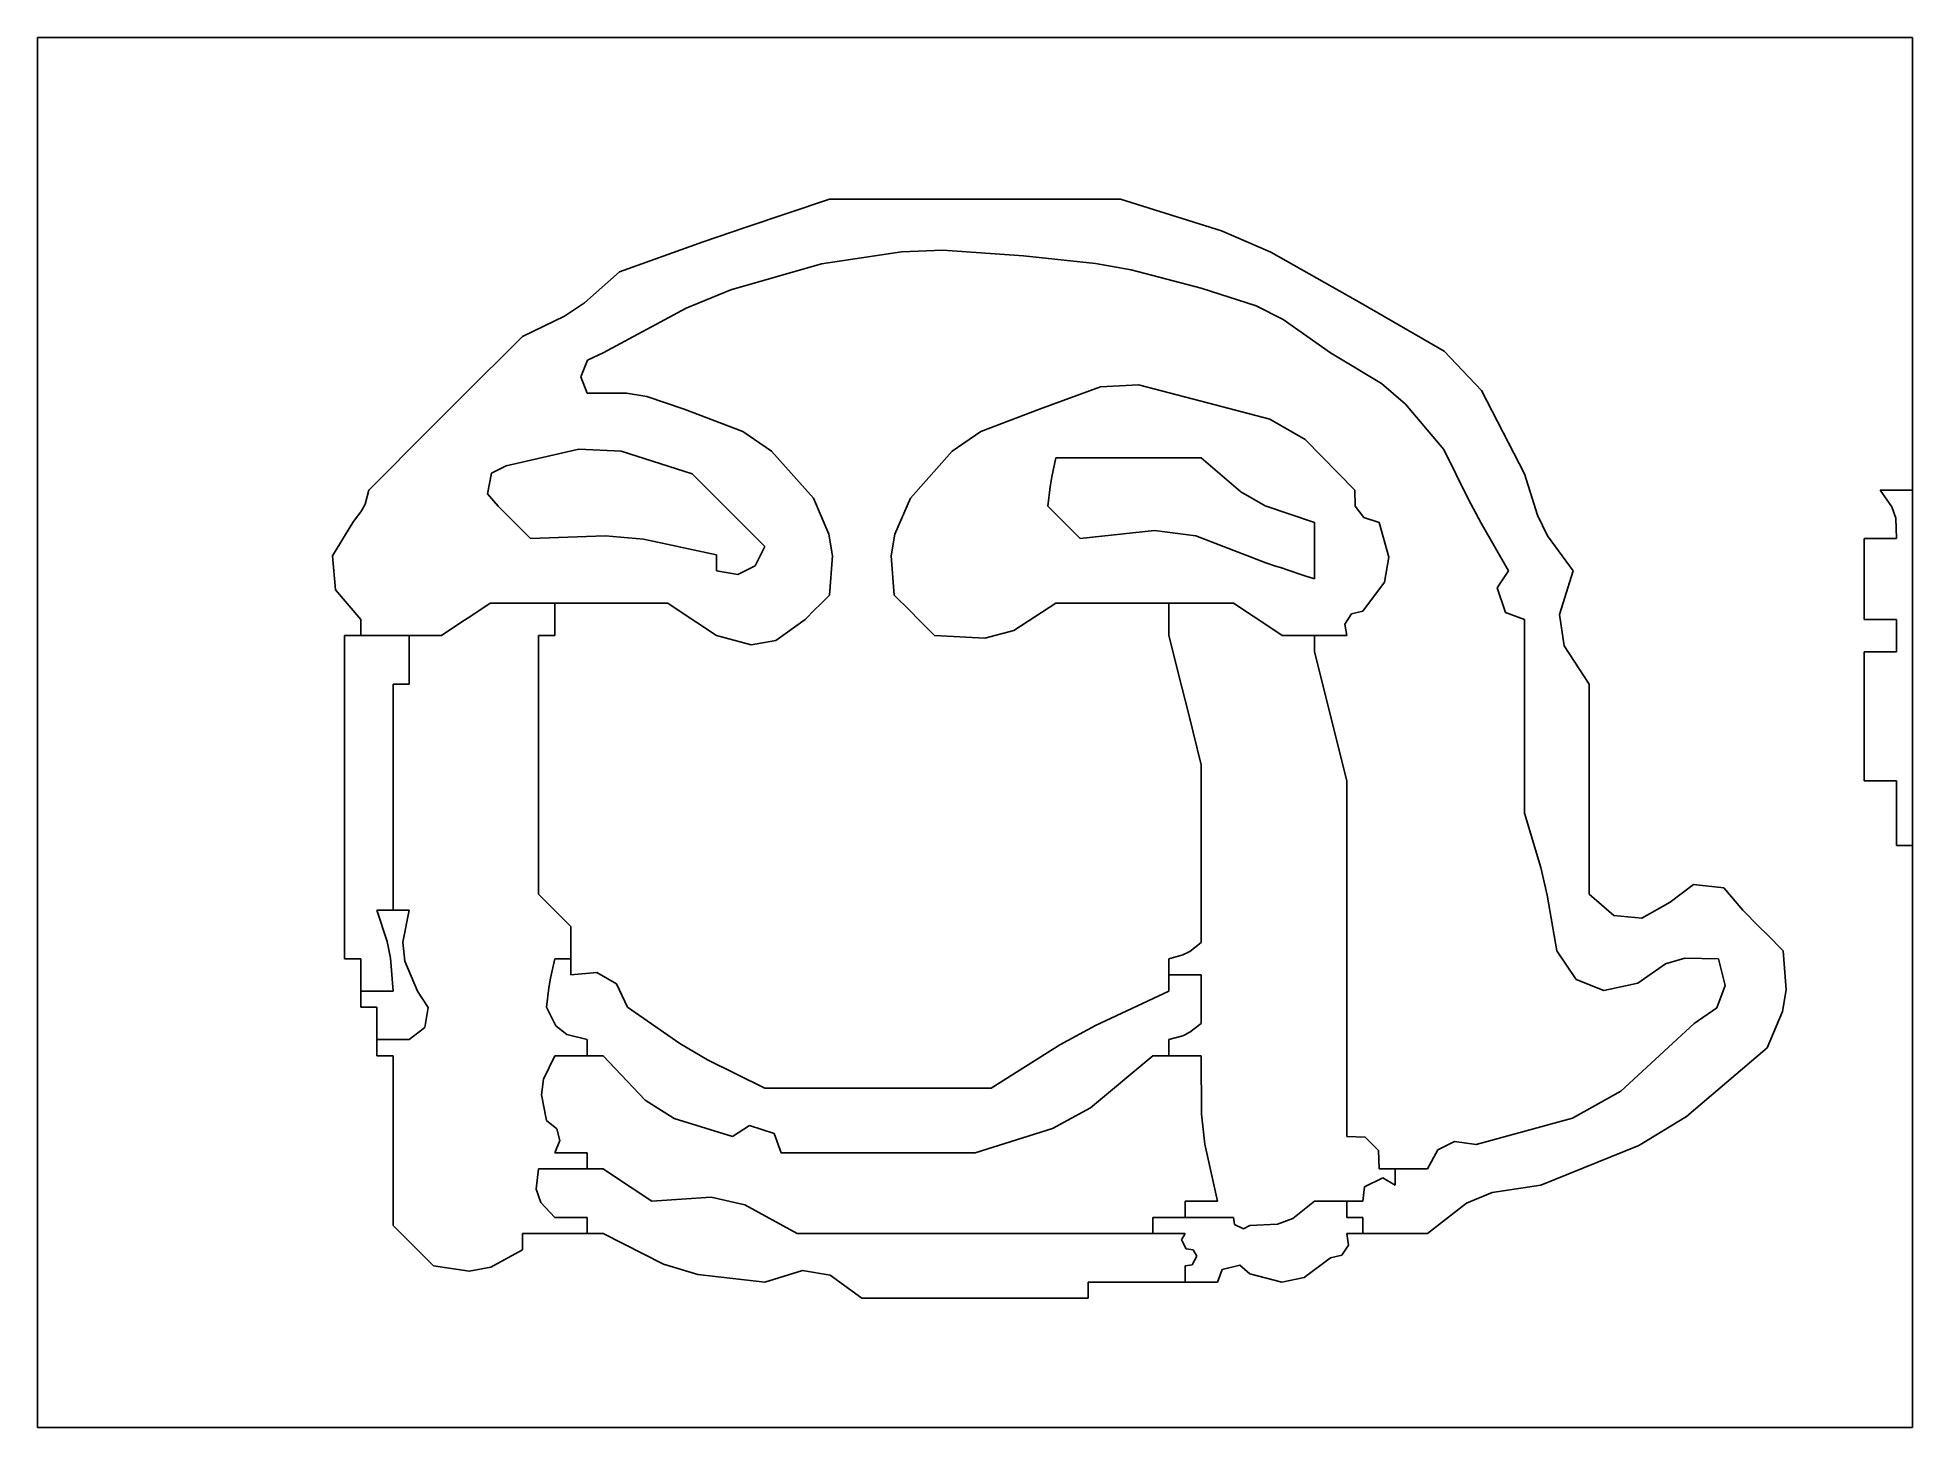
# Model space of a CAD drawing. Extents: x 0.01 to 1.63, y -0.01 to 1.18.
import ezdxf

# ---------------------------------------------------------------- set-up
doc = ezdxf.new("R2010")
doc.units = 0
doc.header["$LTSCALE"] = 0.40404
doc.layers.get('0').update_dxf_attribs({"linetype": 'CONTINUOUS'})

msp = doc.modelspace()

# ---------------------------------------------------------------- linework, layer by layer
for p, q in [((0.658483, 1.180825), (0.013892, 1.180825)), ((0.013892, 1.180825), (0.013892, 0.702938)), ((0.980779, 1.180825), (0.658483, 1.180825)), ((1.62537, 1.180825), (0.980779, 1.180825)), ((1.62537, 0.791847), (1.62537, 1.180825)), ((1.62537, 1.180825), (1.62537, 0.791847)), ((1.62537, 0.791847), (1.62537, 1.180825)), ((0.694603, 1.041904), (0.622136, 1.017566)), ((0.794625, 1.041904), (0.694603, 1.041904)), ((0.844637, 1.041904), (0.794625, 1.041904)), ((0.94466, 1.041904), (0.844637, 1.041904)), ((1.031359, 1.014785), (0.94466, 1.041904)), ((0.622136, 1.017566), (0.586011, 1.005061)), ((0.586011, 1.005061), (0.514006, 0.97939)), ((1.073967, 0.996322), (1.031359, 1.014785)), ((0.609843, 0.963827), (0.687657, 0.986336)), ((0.687657, 0.986336), (0.609843, 0.963827)), ((0.687657, 0.986336), (0.756423, 0.996514)), ((0.756423, 0.996514), (0.687657, 0.986336)), ((0.756423, 0.996514), (0.791947, 0.997935)), ((0.791947, 0.997935), (0.756423, 0.996514)), ((0.791947, 0.997935), (0.861307, 0.993282)), ((0.861307, 0.993282), (0.791947, 0.997935)), ((0.861307, 0.993282), (0.923087, 0.986718)), ((0.923087, 0.986718), (0.861307, 0.993282)), ((0.923087, 0.986718), (0.953984, 0.9811)), ((0.953984, 0.9811), (0.923087, 0.986718)), ((1.15304, 0.951606), (1.073967, 0.996322)), ((0.514006, 0.97939), (0.483988, 0.952845)), ((0.953984, 0.9811), (1.01412, 0.965498)), ((1.01412, 0.965498), (0.953984, 0.9811)), ((0.483988, 0.952845), (0.466702, 0.941321)), ((0.571503, 0.948207), (0.609843, 0.963827)), ((0.609843, 0.963827), (0.571503, 0.948207)), ((1.01412, 0.965498), (1.061397, 0.950163)), ((1.061397, 0.950163), (1.01412, 0.965498)), ((1.222731, 0.911165), (1.15304, 0.951606)), ((0.466702, 0.941321), (0.430654, 0.923822)), ((0.500114, 0.909929), (0.571503, 0.948207)), ((0.571503, 0.948207), (0.500114, 0.909929)), ((1.061397, 0.950163), (1.084623, 0.93855)), ((1.084623, 0.93855), (1.061397, 0.950163)), ((1.084623, 0.93855), (1.125256, 0.909929)), ((1.125256, 0.909929), (1.084623, 0.93855)), ((0.430654, 0.923822), (0.377864, 0.871032)), ((0.480763, 0.88913), (0.486553, 0.903606)), ((0.486553, 0.903606), (0.480763, 0.88913)), ((0.486553, 0.903606), (0.500114, 0.909929)), ((0.500114, 0.909929), (0.486553, 0.903606)), ((1.125256, 0.909929), (1.169048, 0.883342)), ((1.169048, 0.883342), (1.125256, 0.909929)), ((1.254966, 0.877318), (1.222731, 0.911165)), ((0.486222, 0.875199), (0.480763, 0.88913)), ((0.480763, 0.88913), (0.486222, 0.875199)), ((0.377864, 0.871032), (0.351469, 0.844637)), ((0.520023, 0.875162), (0.486222, 0.875199)), ((0.486222, 0.875199), (0.520023, 0.875162)), ((0.537588, 0.872235), (0.520023, 0.875162)), ((0.520023, 0.875162), (0.537588, 0.872235)), ((0.569574, 0.861307), (0.537588, 0.872235)), ((0.537588, 0.872235), (0.569574, 0.861307)), ((0.875199, 0.861307), (0.927378, 0.880619)), ((0.927378, 0.880619), (0.875199, 0.861307)), ((0.927378, 0.880619), (0.960275, 0.882264)), ((0.960275, 0.882264), (0.927378, 0.880619)), ((0.960275, 0.882264), (1.01412, 0.868253)), ((1.01412, 0.868253), (0.960275, 0.882264)), ((1.169048, 0.883342), (1.189528, 0.865788)), ((1.189528, 0.865788), (1.169048, 0.883342)), ((1.291961, 0.805739), (1.254966, 0.877318)), ((0.620011, 0.842166), (0.569574, 0.861307)), ((0.569574, 0.861307), (0.620011, 0.842166)), ((0.824762, 0.842166), (0.875199, 0.861307)), ((0.875199, 0.861307), (0.824762, 0.842166)), ((1.01412, 0.868253), (1.073157, 0.85291)), ((1.073157, 0.85291), (1.01412, 0.868253)), ((1.189528, 0.865788), (1.222501, 0.826577)), ((1.222501, 0.826577), (1.189528, 0.865788)), ((0.351469, 0.844637), (0.298679, 0.791847)), ((0.644778, 0.825139), (0.620011, 0.842166)), ((0.620011, 0.842166), (0.644778, 0.825139)), ((0.799996, 0.825139), (0.824762, 0.842166)), ((0.824762, 0.842166), (0.799996, 0.825139)), ((1.073157, 0.85291), (1.103392, 0.835406)), ((1.103392, 0.835406), (1.073157, 0.85291)), ((0.47911, 0.82697), (0.416762, 0.812685)), ((0.515647, 0.825382), (0.47911, 0.82697)), ((0.57652, 0.805739), (0.515647, 0.825382)), ((0.680711, 0.784901), (0.644778, 0.825139)), ((0.644778, 0.825139), (0.680711, 0.784901)), ((0.764063, 0.784901), (0.799996, 0.825139)), ((0.799996, 0.825139), (0.764063, 0.784901)), ((1.103392, 0.835406), (1.146094, 0.791847)), ((1.146094, 0.791847), (1.103392, 0.835406)), ((1.222501, 0.826577), (1.2434, 0.784219)), ((1.2434, 0.784219), (1.222501, 0.826577)), ((0.404112, 0.806306), (0.400592, 0.788709)), ((0.416762, 0.812685), (0.404112, 0.806306)), ((0.601526, 0.780733), (0.57652, 0.805739)), ((0.889091, 0.819631), (0.88555, 0.803106)), ((0.939103, 0.819631), (0.889091, 0.819631)), ((0.964108, 0.819631), (0.939103, 0.819631)), ((1.01412, 0.819631), (0.964108, 0.819631)), ((1.047989, 0.790306), (1.01412, 0.819631)), ((1.302981, 0.770129), (1.291961, 0.805739)), ((0.298679, 0.791847), (0.295396, 0.779863)), ((0.884155, 0.794736), (0.882145, 0.777955)), ((0.88555, 0.803106), (0.884155, 0.794736)), ((1.068904, 0.778355), (1.047989, 0.790306)), ((1.146094, 0.791847), (1.146394, 0.777958)), ((1.146394, 0.777958), (1.146094, 0.791847)), ((1.62537, 0.791847), (1.597586, 0.791847)), ((1.597586, 0.791847), (1.62537, 0.791847)), ((1.62537, 0.791847), (1.597586, 0.791847)), ((1.597586, 0.791847), (1.607678, 0.777462)), ((1.607678, 0.777462), (1.597586, 0.791847)), ((1.597586, 0.791847), (1.62537, 0.791847)), ((1.62537, 0.791847), (1.597586, 0.791847)), ((1.597586, 0.791847), (1.62537, 0.791847)), ((1.62537, 0.486222), (1.62537, 0.791847)), ((1.62537, 0.791847), (1.62537, 0.486222)), ((1.62537, 0.486222), (1.62537, 0.791847)), ((0.292404, 0.77388), (0.284787, 0.764063)), ((0.295396, 0.779863), (0.292404, 0.77388)), ((0.400592, 0.788709), (0.409816, 0.777955)), ((0.409816, 0.777955), (0.420929, 0.766841)), ((0.614029, 0.768231), (0.601526, 0.780733)), ((0.694067, 0.753851), (0.680711, 0.784901)), ((0.680711, 0.784901), (0.694067, 0.753851)), ((0.750707, 0.753851), (0.764063, 0.784901)), ((0.764063, 0.784901), (0.750707, 0.753851)), ((0.882145, 0.777955), (0.893259, 0.766841)), ((1.111364, 0.764063), (1.068904, 0.778355)), ((1.146394, 0.777958), (1.153683, 0.76824)), ((1.153683, 0.76824), (1.146394, 0.777958)), ((1.2434, 0.784219), (1.254536, 0.76334)), ((1.254536, 0.76334), (1.2434, 0.784219)), ((1.607678, 0.777462), (1.61092, 0.767734)), ((1.61092, 0.767734), (1.607678, 0.777462)), ((0.284787, 0.764063), (0.267498, 0.73542)), ((0.420929, 0.766841), (0.426486, 0.761285)), ((0.426486, 0.761285), (0.4376, 0.750171)), ((0.639034, 0.743225), (0.614029, 0.768231)), ((0.893259, 0.766841), (0.898816, 0.761285)), ((0.898816, 0.761285), (0.909929, 0.750171)), ((1.111364, 0.744614), (1.111364, 0.764063)), ((1.153683, 0.76824), (1.166932, 0.764063)), ((1.166932, 0.764063), (1.153683, 0.76824)), ((1.166932, 0.764063), (1.175395, 0.734174)), ((1.175395, 0.734174), (1.166932, 0.764063)), ((1.254536, 0.76334), (1.278069, 0.722387)), ((1.278069, 0.722387), (1.254536, 0.76334)), ((1.311761, 0.752569), (1.302981, 0.770129)), ((1.61092, 0.767734), (1.611478, 0.750171)), ((1.611478, 0.750171), (1.61092, 0.767734)), ((0.4376, 0.750171), (0.501706, 0.752386)), ((0.501706, 0.752386), (0.534596, 0.749526)), ((0.534596, 0.749526), (0.597358, 0.736279)), ((0.630567, 0.726621), (0.639034, 0.743225)), ((0.697167, 0.735252), (0.694067, 0.753851)), ((0.694067, 0.753851), (0.697167, 0.735252)), ((0.747607, 0.735252), (0.750707, 0.753851)), ((0.750707, 0.753851), (0.747607, 0.735252)), ((0.909929, 0.750171), (0.973996, 0.757141)), ((0.973996, 0.757141), (1.009553, 0.752503)), ((1.009553, 0.752503), (1.069688, 0.729333)), ((1.111364, 0.73489), (1.111364, 0.744614)), ((1.333637, 0.722387), (1.311761, 0.752569)), ((1.594808, 0.750171), (1.583694, 0.750171)), ((1.583694, 0.750171), (1.583694, 0.722387)), ((1.583694, 0.722387), (1.583694, 0.750171)), ((1.583694, 0.750171), (1.594808, 0.750171)), ((1.600365, 0.750171), (1.594808, 0.750171)), ((1.594808, 0.750171), (1.600365, 0.750171)), ((1.611478, 0.750171), (1.600365, 0.750171)), ((1.600365, 0.750171), (1.611478, 0.750171)), ((0.267498, 0.73542), (0.269942, 0.706097)), ((0.597358, 0.736279), (0.597358, 0.730722)), ((0.597358, 0.730722), (0.597358, 0.727944)), ((0.597358, 0.727944), (0.597358, 0.722387)), ((0.615722, 0.719199), (0.630567, 0.726621)), ((0.694603, 0.701549), (0.697167, 0.735252)), ((0.697167, 0.735252), (0.694603, 0.701549)), ((0.750171, 0.701549), (0.747607, 0.735252)), ((0.747607, 0.735252), (0.750171, 0.701549)), ((1.069688, 0.729333), (1.078023, 0.726554)), ((1.078023, 0.726554), (1.082191, 0.725165)), ((1.111364, 0.715441), (1.111364, 0.73489)), ((1.175395, 0.734174), (1.171482, 0.712653)), ((1.171482, 0.712653), (1.175395, 0.734174)), ((0.597358, 0.722387), (0.615722, 0.719199)), ((1.082191, 0.725165), (1.090526, 0.722387)), ((1.090526, 0.722387), (1.098861, 0.719608)), ((1.098861, 0.719608), (1.103029, 0.718219)), ((1.103029, 0.718219), (1.111364, 0.715441)), ((1.171482, 0.712653), (1.15304, 0.687657)), ((1.15304, 0.687657), (1.171482, 0.712653)), ((1.278069, 0.722387), (1.268465, 0.707671)), ((1.268465, 0.707671), (1.278069, 0.722387)), ((1.322097, 0.684827), (1.333637, 0.722387)), ((1.583694, 0.722387), (1.583694, 0.708495)), ((1.583694, 0.708495), (1.583694, 0.722387)), ((0.013892, 0.702938), (0.013892, 0.463995)), ((0.269942, 0.706097), (0.291733, 0.680711)), ((0.40287, 0.694603), (0.386199, 0.683489)), ((0.386199, 0.683489), (0.40287, 0.694603)), ((0.458438, 0.694603), (0.40287, 0.694603)), ((0.40287, 0.694603), (0.458438, 0.694603)), ((0.458438, 0.694603), (0.40287, 0.694603)), ((0.40287, 0.694603), (0.555682, 0.694603)), ((0.555682, 0.694603), (0.40287, 0.694603)), ((0.40287, 0.694603), (0.555682, 0.694603)), ((0.458438, 0.666819), (0.458438, 0.694603)), ((0.458438, 0.694603), (0.458438, 0.666819)), ((0.458438, 0.666819), (0.458438, 0.694603)), ((0.555682, 0.694603), (0.458438, 0.694603)), ((0.458438, 0.694603), (0.555682, 0.694603)), ((0.555682, 0.694603), (0.458438, 0.694603)), ((0.458438, 0.694603), (0.458438, 0.666819)), ((0.458438, 0.666819), (0.458438, 0.694603)), ((0.458438, 0.694603), (0.458438, 0.666819)), ((0.555682, 0.694603), (0.572353, 0.683489)), ((0.572353, 0.683489), (0.555682, 0.694603)), ((0.6821, 0.689046), (0.686267, 0.693213)), ((0.686267, 0.693213), (0.6821, 0.689046)), ((0.686267, 0.693213), (0.694603, 0.701549)), ((0.694603, 0.701549), (0.686267, 0.693213)), ((0.764063, 0.687657), (0.750171, 0.701549)), ((0.750171, 0.701549), (0.764063, 0.687657)), ((0.889091, 0.694603), (0.852937, 0.671081)), ((0.852937, 0.671081), (0.889091, 0.694603)), ((0.986336, 0.694603), (0.889091, 0.694603)), ((0.889091, 0.694603), (0.986336, 0.694603)), ((0.986336, 0.694603), (0.889091, 0.694603)), ((0.889091, 0.694603), (1.041904, 0.694603)), ((1.041904, 0.694603), (0.889091, 0.694603)), ((0.889091, 0.694603), (1.041904, 0.694603)), ((0.986336, 0.666819), (0.986336, 0.694603)), ((0.986336, 0.694603), (0.986336, 0.666819)), ((0.986336, 0.666819), (0.986336, 0.694603)), ((1.041904, 0.694603), (0.986336, 0.694603)), ((0.986336, 0.694603), (1.041904, 0.694603)), ((1.041904, 0.694603), (0.986336, 0.694603)), ((0.986336, 0.694603), (0.986336, 0.666819)), ((0.986336, 0.666819), (0.986336, 0.694603)), ((0.986336, 0.694603), (0.986336, 0.666819)), ((1.058574, 0.683489), (1.041904, 0.694603)), ((1.041904, 0.694603), (1.058574, 0.683489)), ((1.268465, 0.707671), (1.275448, 0.68672)), ((1.275448, 0.68672), (1.268465, 0.707671)), ((1.583694, 0.708495), (1.583694, 0.680711)), ((1.583694, 0.680711), (1.583694, 0.708495)), ((0.291733, 0.680711), (0.291733, 0.666819)), ((0.291733, 0.666819), (0.291733, 0.680711)), ((0.291733, 0.680711), (0.291733, 0.666819)), ((0.377864, 0.677932), (0.361193, 0.666819)), ((0.361193, 0.666819), (0.377864, 0.677932)), ((0.386199, 0.683489), (0.377864, 0.677932)), ((0.377864, 0.677932), (0.386199, 0.683489)), ((0.572353, 0.683489), (0.580688, 0.677932)), ((0.580688, 0.677932), (0.572353, 0.683489)), ((0.580688, 0.677932), (0.597358, 0.666819)), ((0.597358, 0.666819), (0.580688, 0.677932)), ((0.648552, 0.662564), (0.673765, 0.680711)), ((0.673765, 0.680711), (0.648552, 0.662564)), ((0.673765, 0.680711), (0.6821, 0.689046)), ((0.6821, 0.689046), (0.673765, 0.680711)), ((0.771009, 0.680711), (0.764063, 0.687657)), ((0.764063, 0.687657), (0.771009, 0.680711)), ((0.784901, 0.666819), (0.771009, 0.680711)), ((0.771009, 0.680711), (0.784901, 0.666819)), ((1.06691, 0.677932), (1.058574, 0.683489)), ((1.058574, 0.683489), (1.06691, 0.677932)), ((1.08358, 0.666819), (1.06691, 0.677932)), ((1.06691, 0.677932), (1.08358, 0.666819)), ((1.14329, 0.685357), (1.137521, 0.676703)), ((1.137521, 0.676703), (1.14329, 0.685357)), ((1.15304, 0.687657), (1.14329, 0.685357)), ((1.14329, 0.685357), (1.15304, 0.687657)), ((1.275448, 0.68672), (1.291961, 0.680711)), ((1.291961, 0.680711), (1.275448, 0.68672)), ((1.291961, 0.680711), (1.291961, 0.614029)), ((1.291961, 0.614029), (1.291961, 0.680711)), ((1.325934, 0.657968), (1.322097, 0.684827)), ((1.583694, 0.680711), (1.594808, 0.680711)), ((1.594808, 0.680711), (1.583694, 0.680711)), ((1.594808, 0.680711), (1.600365, 0.680711)), ((1.600365, 0.680711), (1.594808, 0.680711)), ((1.600365, 0.680711), (1.611478, 0.680711)), ((1.611478, 0.680711), (1.600365, 0.680711)), ((1.611478, 0.680711), (1.611478, 0.669597)), ((1.611478, 0.669597), (1.611478, 0.680711)), ((0.333409, 0.666819), (0.277841, 0.666819)), ((0.277841, 0.666819), (0.333409, 0.666819)), ((0.333409, 0.666819), (0.277841, 0.666819)), ((0.277841, 0.666819), (0.277841, 0.555682)), ((0.291733, 0.666819), (0.361193, 0.666819)), ((0.361193, 0.666819), (0.291733, 0.666819)), ((0.291733, 0.666819), (0.361193, 0.666819)), ((0.361193, 0.666819), (0.333409, 0.666819)), ((0.333409, 0.666819), (0.361193, 0.666819)), ((0.361193, 0.666819), (0.333409, 0.666819)), ((0.333409, 0.666819), (0.333409, 0.625142)), ((0.333409, 0.625142), (0.333409, 0.666819)), ((0.333409, 0.666819), (0.333409, 0.625142)), ((0.333409, 0.625142), (0.333409, 0.666819)), ((0.333409, 0.666819), (0.333409, 0.625142)), ((0.333409, 0.625142), (0.333409, 0.666819)), ((0.444546, 0.577909), (0.444546, 0.666819)), ((0.444546, 0.666819), (0.450103, 0.666819)), ((0.450103, 0.666819), (0.444546, 0.666819)), ((0.444546, 0.666819), (0.444546, 0.577909)), ((0.450103, 0.666819), (0.452881, 0.666819)), ((0.452881, 0.666819), (0.450103, 0.666819)), ((0.452881, 0.666819), (0.458438, 0.666819)), ((0.458438, 0.666819), (0.452881, 0.666819)), ((0.597358, 0.666819), (0.627344, 0.658708)), ((0.627344, 0.658708), (0.597358, 0.666819)), ((0.627344, 0.658708), (0.648552, 0.662564)), ((0.648552, 0.662564), (0.627344, 0.658708)), ((0.827967, 0.664422), (0.784901, 0.666819)), ((0.784901, 0.666819), (0.827967, 0.664422)), ((0.852937, 0.671081), (0.827967, 0.664422)), ((0.827967, 0.664422), (0.852937, 0.671081)), ((0.997449, 0.622364), (0.986336, 0.666819)), ((0.986336, 0.666819), (0.997449, 0.622364)), ((1.111364, 0.666819), (1.08358, 0.666819)), ((1.08358, 0.666819), (1.111364, 0.666819)), ((1.111364, 0.666819), (1.08358, 0.666819)), ((1.08358, 0.666819), (1.139148, 0.666819)), ((1.139148, 0.666819), (1.08358, 0.666819)), ((1.08358, 0.666819), (1.139148, 0.666819)), ((1.139148, 0.666819), (1.111364, 0.666819)), ((1.111364, 0.666819), (1.139148, 0.666819)), ((1.139148, 0.666819), (1.111364, 0.666819)), ((1.111364, 0.666819), (1.111364, 0.652926)), ((1.111364, 0.652926), (1.111364, 0.666819)), ((1.111364, 0.666819), (1.111364, 0.652926)), ((1.111364, 0.652926), (1.111364, 0.666819)), ((1.111364, 0.666819), (1.111364, 0.652926)), ((1.111364, 0.652926), (1.111364, 0.666819)), ((1.137521, 0.676703), (1.139148, 0.666819)), ((1.139148, 0.666819), (1.137521, 0.676703)), ((1.611478, 0.669597), (1.611478, 0.66404)), ((1.611478, 0.66404), (1.611478, 0.669597)), ((1.611478, 0.66404), (1.611478, 0.652926)), ((1.611478, 0.652926), (1.611478, 0.66404)), ((1.111364, 0.652926), (1.122478, 0.608472)), ((1.122478, 0.608472), (1.111364, 0.652926)), ((1.347529, 0.625142), (1.325934, 0.657968)), ((1.594808, 0.652926), (1.583694, 0.652926)), ((1.583694, 0.652926), (1.583694, 0.608472)), ((1.583694, 0.608472), (1.583694, 0.652926)), ((1.583694, 0.652926), (1.594808, 0.652926)), ((1.600365, 0.652926), (1.594808, 0.652926)), ((1.594808, 0.652926), (1.600365, 0.652926)), ((1.611478, 0.652926), (1.600365, 0.652926)), ((1.600365, 0.652926), (1.611478, 0.652926)), ((0.325074, 0.625142), (0.319517, 0.625142)), ((0.319517, 0.625142), (0.319517, 0.430654)), ((0.319517, 0.430654), (0.319517, 0.625142)), ((0.319517, 0.625142), (0.319517, 0.430654)), ((0.319517, 0.430654), (0.319517, 0.625142)), ((0.319517, 0.625142), (0.319517, 0.430654)), ((0.319517, 0.430654), (0.319517, 0.625142)), ((0.319517, 0.625142), (0.325074, 0.625142)), ((0.327852, 0.625142), (0.325074, 0.625142)), ((0.325074, 0.625142), (0.327852, 0.625142)), ((0.333409, 0.625142), (0.327852, 0.625142)), ((0.327852, 0.625142), (0.333409, 0.625142)), ((1.003006, 0.600137), (0.997449, 0.622364)), ((0.997449, 0.622364), (1.003006, 0.600137)), ((1.291961, 0.614029), (1.291961, 0.580688)), ((1.291961, 0.580688), (1.291961, 0.614029)), ((1.347529, 0.552904), (1.347529, 0.625142)), ((1.01412, 0.555682), (1.003006, 0.600137)), ((1.003006, 0.600137), (1.01412, 0.555682)), ((1.122478, 0.608472), (1.128035, 0.586245)), ((1.128035, 0.586245), (1.122478, 0.608472)), ((1.583694, 0.608472), (1.583694, 0.586245)), ((1.583694, 0.586245), (1.583694, 0.608472)), ((1.128035, 0.586245), (1.139148, 0.54179)), ((1.139148, 0.54179), (1.128035, 0.586245)), ((1.291961, 0.580688), (1.291961, 0.514006)), ((1.291961, 0.514006), (1.291961, 0.580688)), ((1.583694, 0.586245), (1.583694, 0.54179)), ((1.583694, 0.54179), (1.583694, 0.586245)), ((0.444546, 0.533455), (0.444546, 0.577909)), ((0.444546, 0.577909), (0.444546, 0.533455)), ((0.277841, 0.555682), (0.277841, 0.500114)), ((1.01412, 0.494557), (1.01412, 0.555682)), ((1.01412, 0.555682), (1.01412, 0.494557)), ((1.347529, 0.516784), (1.347529, 0.552904)), ((0.444546, 0.444546), (0.444546, 0.533455)), ((0.444546, 0.533455), (0.444546, 0.444546)), ((1.139148, 0.54179), (1.139148, 0.41954)), ((1.139148, 0.41954), (1.139148, 0.54179)), ((1.583694, 0.54179), (1.594808, 0.54179)), ((1.594808, 0.54179), (1.583694, 0.54179)), ((1.594808, 0.54179), (1.600365, 0.54179)), ((1.600365, 0.54179), (1.594808, 0.54179)), ((1.600365, 0.54179), (1.611478, 0.54179)), ((1.611478, 0.54179), (1.600365, 0.54179)), ((1.611478, 0.54179), (1.611478, 0.519563)), ((1.611478, 0.519563), (1.611478, 0.54179)), ((1.347529, 0.444546), (1.347529, 0.516784)), ((1.611478, 0.519563), (1.611478, 0.508449)), ((1.611478, 0.508449), (1.611478, 0.519563)), ((0.277841, 0.500114), (0.277841, 0.388977)), ((1.291961, 0.514006), (1.305837, 0.467509)), ((1.305837, 0.467509), (1.291961, 0.514006)), ((1.611478, 0.508449), (1.611478, 0.486222)), ((1.611478, 0.486222), (1.611478, 0.508449)), ((1.01412, 0.463995), (1.01412, 0.494557)), ((1.01412, 0.494557), (1.01412, 0.463995)), ((1.611478, 0.486222), (1.62537, 0.486222)), ((1.62537, 0.486222), (1.611478, 0.486222)), ((1.611478, 0.486222), (1.62537, 0.486222)), ((1.62537, 0.486222), (1.611478, 0.486222)), ((1.611478, 0.486222), (1.62537, 0.486222)), ((1.62537, 0.486222), (1.611478, 0.486222)), ((1.62537, -0.013892), (1.62537, 0.486222)), ((1.62537, 0.486222), (1.62537, -0.013892)), ((1.62537, -0.013892), (1.62537, 0.486222)), ((1.305837, 0.467509), (1.311432, 0.443729)), ((1.311432, 0.443729), (1.305837, 0.467509)), ((0.013892, 0.463995), (0.013892, -0.013892)), ((1.01412, 0.40287), (1.01412, 0.463995)), ((1.01412, 0.463995), (1.01412, 0.40287)), ((1.437056, 0.452776), (1.416989, 0.4376)), ((1.463258, 0.449865), (1.437056, 0.452776)), ((0.455659, 0.433432), (0.444546, 0.444546)), ((0.444546, 0.444546), (0.455659, 0.433432)), ((1.311432, 0.443729), (1.319745, 0.395924)), ((1.319745, 0.395924), (1.311432, 0.443729)), ((1.368629, 0.426257), (1.347529, 0.444546)), ((1.416989, 0.4376), (1.392686, 0.423852)), ((1.479504, 0.430654), (1.463258, 0.449865)), ((0.333409, 0.430654), (0.305625, 0.430654)), ((0.305625, 0.430654), (0.333409, 0.430654)), ((0.333409, 0.430654), (0.305625, 0.430654)), ((0.305625, 0.430654), (0.314427, 0.403721)), ((0.314427, 0.403721), (0.305625, 0.430654)), ((0.305625, 0.430654), (0.319517, 0.430654)), ((0.319517, 0.430654), (0.305625, 0.430654)), ((0.305625, 0.430654), (0.319517, 0.430654)), ((0.319517, 0.430654), (0.333409, 0.430654)), ((0.333409, 0.430654), (0.319517, 0.430654)), ((0.319517, 0.430654), (0.333409, 0.430654)), ((0.333409, 0.430654), (0.32788, 0.403284)), ((0.32788, 0.403284), (0.333409, 0.430654)), ((0.461216, 0.427875), (0.455659, 0.433432)), ((0.455659, 0.433432), (0.461216, 0.427875)), ((0.47233, 0.416762), (0.461216, 0.427875)), ((0.461216, 0.427875), (0.47233, 0.416762)), ((1.139148, 0.41954), (1.139148, 0.358415)), ((1.139148, 0.358415), (1.139148, 0.41954)), ((1.392686, 0.423852), (1.368629, 0.426257)), ((1.493396, 0.416762), (1.479504, 0.430654)), ((0.314427, 0.403721), (0.317283, 0.389439)), ((0.317283, 0.389439), (0.314427, 0.403721)), ((0.32788, 0.403284), (0.329516, 0.386926)), ((0.329516, 0.386926), (0.32788, 0.403284)), ((0.47233, 0.388977), (0.47233, 0.416762)), ((0.47233, 0.416762), (0.47233, 0.388977)), ((0.47233, 0.388977), (0.47233, 0.416762)), ((0.47233, 0.416762), (0.47233, 0.375085)), ((0.47233, 0.375085), (0.47233, 0.416762)), ((0.47233, 0.416762), (0.47233, 0.375085)), ((1.004303, 0.395253), (1.01412, 0.40287)), ((1.01412, 0.40287), (1.004303, 0.395253)), ((1.500342, 0.409816), (1.493396, 0.416762)), ((1.514234, 0.395924), (1.500342, 0.409816)), ((0.277841, 0.388977), (0.283398, 0.388977)), ((0.283398, 0.388977), (0.286176, 0.388977)), ((0.286176, 0.388977), (0.291733, 0.388977)), ((0.291733, 0.388977), (0.291733, 0.361193)), ((0.291733, 0.361193), (0.291733, 0.388977)), ((0.291733, 0.388977), (0.291733, 0.361193)), ((0.317283, 0.389439), (0.319517, 0.361193)), ((0.319517, 0.361193), (0.317283, 0.389439)), ((0.329516, 0.386926), (0.340355, 0.361193)), ((0.340355, 0.361193), (0.329516, 0.386926)), ((0.454896, 0.372452), (0.458438, 0.388977)), ((0.458438, 0.388977), (0.454896, 0.372452)), ((0.458438, 0.388977), (0.47233, 0.388977)), ((0.47233, 0.388977), (0.458438, 0.388977)), ((0.458438, 0.388977), (0.47233, 0.388977)), ((0.47233, 0.388977), (0.458438, 0.388977)), ((0.458438, 0.388977), (0.47233, 0.388977)), ((0.47233, 0.388977), (0.458438, 0.388977)), ((0.47233, 0.375085), (0.47233, 0.388977)), ((0.47233, 0.388977), (0.47233, 0.375085)), ((0.47233, 0.375085), (0.47233, 0.388977)), ((0.986336, 0.388977), (0.99832, 0.392261)), ((0.99832, 0.392261), (0.986336, 0.388977)), ((0.986336, 0.361193), (0.986336, 0.388977)), ((0.986336, 0.388977), (0.986336, 0.361193)), ((0.986336, 0.361193), (0.986336, 0.388977)), ((0.986336, 0.388977), (0.986336, 0.375085)), ((0.986336, 0.375085), (0.986336, 0.388977)), ((0.986336, 0.388977), (0.986336, 0.375085)), ((0.99832, 0.392261), (1.004303, 0.395253)), ((1.004303, 0.395253), (0.99832, 0.392261)), ((1.319745, 0.395924), (1.336359, 0.371035)), ((1.336359, 0.371035), (1.319745, 0.395924)), ((1.413121, 0.384555), (1.429663, 0.389518)), ((1.429663, 0.389518), (1.413121, 0.384555)), ((1.429663, 0.389518), (1.458666, 0.388977)), ((1.458666, 0.388977), (1.429663, 0.389518)), ((1.458666, 0.388977), (1.464463, 0.365958)), ((1.464463, 0.365958), (1.458666, 0.388977)), ((1.516798, 0.36222), (1.514234, 0.395924)), ((0.453501, 0.364082), (0.454896, 0.372452)), ((0.454896, 0.372452), (0.453501, 0.364082)), ((0.494634, 0.377156), (0.47233, 0.375085)), ((0.47233, 0.375085), (0.494634, 0.377156)), ((0.511412, 0.367568), (0.494634, 0.377156)), ((0.494634, 0.377156), (0.511412, 0.367568)), ((1.01412, 0.375085), (0.986336, 0.375085)), ((0.986336, 0.375085), (1.01412, 0.375085)), ((1.01412, 0.375085), (0.986336, 0.375085)), ((0.986336, 0.375085), (0.986336, 0.361193)), ((0.986336, 0.361193), (0.986336, 0.375085)), ((0.986336, 0.375085), (0.986336, 0.361193)), ((0.986336, 0.375085), (1.01412, 0.375085)), ((1.01412, 0.375085), (0.986336, 0.375085)), ((0.986336, 0.375085), (1.01412, 0.375085)), ((1.01412, 0.358415), (1.01412, 0.375085)), ((1.01412, 0.375085), (1.01412, 0.358415)), ((1.336359, 0.371035), (1.36001, 0.361574)), ((1.36001, 0.361574), (1.336359, 0.371035)), ((1.389205, 0.368139), (1.413121, 0.384555)), ((1.413121, 0.384555), (1.389205, 0.368139)), ((0.319517, 0.361193), (0.291733, 0.361193)), ((0.291733, 0.361193), (0.319517, 0.361193)), ((0.319517, 0.361193), (0.291733, 0.361193)), ((0.291733, 0.361193), (0.291733, 0.347301)), ((0.291733, 0.347301), (0.291733, 0.361193)), ((0.291733, 0.361193), (0.291733, 0.347301)), ((0.291733, 0.361193), (0.319517, 0.361193)), ((0.319517, 0.361193), (0.291733, 0.361193)), ((0.291733, 0.361193), (0.319517, 0.361193)), ((0.340355, 0.361193), (0.349633, 0.347067)), ((0.349633, 0.347067), (0.340355, 0.361193)), ((0.451492, 0.347301), (0.453501, 0.364082)), ((0.453501, 0.364082), (0.451492, 0.347301)), ((0.520952, 0.347301), (0.511412, 0.367568)), ((0.511412, 0.367568), (0.520952, 0.347301)), ((0.986336, 0.361193), (0.923269, 0.33169)), ((0.923269, 0.33169), (0.986336, 0.361193)), ((1.01412, 0.35008), (1.01412, 0.358415)), ((1.01412, 0.358415), (1.01412, 0.35008)), ((1.139148, 0.358415), (1.139148, 0.236165)), ((1.139148, 0.236165), (1.139148, 0.358415)), ((1.36001, 0.361574), (1.389205, 0.368139)), ((1.389205, 0.368139), (1.36001, 0.361574)), ((1.464463, 0.365958), (1.457332, 0.346941)), ((1.457332, 0.346941), (1.464463, 0.365958)), ((1.513698, 0.343621), (1.516798, 0.36222)), ((0.291733, 0.347301), (0.29729, 0.347301)), ((0.29729, 0.347301), (0.300068, 0.347301)), ((0.300068, 0.347301), (0.305625, 0.347301)), ((0.305625, 0.347301), (0.305625, 0.319517)), ((0.305625, 0.319517), (0.305625, 0.347301)), ((0.305625, 0.347301), (0.305625, 0.319517)), ((0.349633, 0.347067), (0.346767, 0.329871)), ((0.346767, 0.329871), (0.349633, 0.347067)), ((0.459426, 0.331378), (0.451492, 0.347301)), ((0.451492, 0.347301), (0.459426, 0.331378)), ((0.56596, 0.316042), (0.520952, 0.347301)), ((0.520952, 0.347301), (0.56596, 0.316042)), ((1.01412, 0.333409), (1.01412, 0.35008)), ((1.01412, 0.35008), (1.01412, 0.333409)), ((1.457332, 0.346941), (1.437828, 0.333409)), ((1.437828, 0.333409), (1.457332, 0.346941)), ((1.500342, 0.312571), (1.513698, 0.343621)), ((0.346767, 0.329871), (0.333409, 0.319517)), ((0.333409, 0.319517), (0.346767, 0.329871)), ((0.468945, 0.323763), (0.459426, 0.331378)), ((0.459426, 0.331378), (0.468945, 0.323763)), ((0.486222, 0.319517), (0.468945, 0.323763)), ((0.468945, 0.323763), (0.486222, 0.319517)), ((0.923269, 0.33169), (0.892473, 0.314892)), ((0.892473, 0.314892), (0.923269, 0.33169)), ((0.986336, 0.319517), (0.99832, 0.322801)), ((0.99832, 0.322801), (0.986336, 0.319517)), ((0.99832, 0.322801), (1.004303, 0.325792)), ((1.004303, 0.325792), (0.99832, 0.322801)), ((1.004303, 0.325792), (1.01412, 0.333409)), ((1.01412, 0.333409), (1.004303, 0.325792)), ((1.437828, 0.333409), (1.374831, 0.275135)), ((1.374831, 0.275135), (1.437828, 0.333409)), ((0.333409, 0.319517), (0.305625, 0.319517)), ((0.305625, 0.319517), (0.333409, 0.319517)), ((0.333409, 0.319517), (0.305625, 0.319517)), ((0.305625, 0.319517), (0.305625, 0.305625)), ((0.305625, 0.305625), (0.305625, 0.319517)), ((0.305625, 0.319517), (0.305625, 0.305625)), ((0.305625, 0.319517), (0.333409, 0.319517)), ((0.333409, 0.319517), (0.305625, 0.319517)), ((0.305625, 0.319517), (0.333409, 0.319517)), ((0.486222, 0.305625), (0.486222, 0.319517)), ((0.486222, 0.319517), (0.486222, 0.305625)), ((0.486222, 0.305625), (0.486222, 0.319517)), ((0.486222, 0.319517), (0.486222, 0.305625)), ((0.486222, 0.305625), (0.486222, 0.319517)), ((0.486222, 0.319517), (0.486222, 0.305625)), ((0.589845, 0.301992), (0.56596, 0.316042)), ((0.56596, 0.316042), (0.589845, 0.301992)), ((0.892473, 0.314892), (0.833523, 0.277841)), ((0.833523, 0.277841), (0.892473, 0.314892)), ((0.986336, 0.305625), (0.986336, 0.319517)), ((0.986336, 0.319517), (0.986336, 0.305625)), ((0.986336, 0.305625), (0.986336, 0.319517)), ((0.986336, 0.319517), (0.986336, 0.305625)), ((0.986336, 0.305625), (0.986336, 0.319517)), ((0.986336, 0.319517), (0.986336, 0.305625)), ((1.431237, 0.253345), (1.500342, 0.312571)), ((0.305625, 0.305625), (0.311182, 0.305625)), ((0.311182, 0.305625), (0.31396, 0.305625)), ((0.31396, 0.305625), (0.319517, 0.305625)), ((0.319517, 0.305625), (0.319517, 0.247279)), ((0.448746, 0.28543), (0.458438, 0.305625)), ((0.458438, 0.305625), (0.448746, 0.28543)), ((0.458438, 0.305625), (0.486222, 0.305625)), ((0.486222, 0.305625), (0.458438, 0.305625)), ((0.458438, 0.305625), (0.486222, 0.305625)), ((0.500114, 0.305625), (0.458438, 0.305625)), ((0.458438, 0.305625), (0.500114, 0.305625)), ((0.500114, 0.305625), (0.458438, 0.305625)), ((0.486222, 0.305625), (0.500114, 0.305625)), ((0.500114, 0.305625), (0.486222, 0.305625)), ((0.486222, 0.305625), (0.500114, 0.305625)), ((0.536017, 0.267427), (0.500114, 0.305625)), ((0.500114, 0.305625), (0.536017, 0.267427)), ((0.639034, 0.277841), (0.589845, 0.301992)), ((0.589845, 0.301992), (0.639034, 0.277841)), ((0.972444, 0.305625), (0.919025, 0.260967)), ((0.919025, 0.260967), (0.972444, 0.305625)), ((1.01412, 0.305625), (0.972444, 0.305625)), ((0.972444, 0.305625), (1.01412, 0.305625)), ((1.01412, 0.305625), (0.972444, 0.305625)), ((0.972444, 0.305625), (0.986336, 0.305625)), ((0.986336, 0.305625), (0.972444, 0.305625)), ((0.972444, 0.305625), (0.986336, 0.305625)), ((0.986336, 0.305625), (1.01412, 0.305625)), ((1.01412, 0.305625), (0.986336, 0.305625)), ((0.986336, 0.305625), (1.01412, 0.305625)), ((1.014325, 0.255306), (1.01412, 0.305625)), ((1.01412, 0.305625), (1.014325, 0.255306)), ((0.44707, 0.272016), (0.448746, 0.28543)), ((0.448746, 0.28543), (0.44707, 0.272016)), ((0.71683, 0.277841), (0.639034, 0.277841)), ((0.639034, 0.277841), (0.71683, 0.277841)), ((0.755728, 0.277841), (0.71683, 0.277841)), ((0.71683, 0.277841), (0.755728, 0.277841)), ((0.833523, 0.277841), (0.755728, 0.277841)), ((0.755728, 0.277841), (0.833523, 0.277841)), ((1.374831, 0.275135), (1.333044, 0.25192)), ((1.333044, 0.25192), (1.374831, 0.275135)), ((0.451492, 0.250057), (0.44707, 0.272016)), ((0.44707, 0.272016), (0.451492, 0.250057)), ((0.561182, 0.251699), (0.536017, 0.267427)), ((0.536017, 0.267427), (0.561182, 0.251699)), ((0.919025, 0.260967), (0.886099, 0.243007)), ((0.886099, 0.243007), (0.919025, 0.260967)), ((0.319517, 0.247279), (0.319517, 0.218105)), ((0.460323, 0.24276), (0.451492, 0.250057)), ((0.451492, 0.250057), (0.460323, 0.24276)), ((0.462796, 0.232867), (0.460323, 0.24276)), ((0.460323, 0.24276), (0.462796, 0.232867)), ((0.61125, 0.236165), (0.561182, 0.251699)), ((0.561182, 0.251699), (0.61125, 0.236165)), ((0.625966, 0.245769), (0.61125, 0.236165)), ((0.61125, 0.236165), (0.625966, 0.245769)), ((0.646917, 0.238785), (0.625966, 0.245769)), ((0.625966, 0.245769), (0.646917, 0.238785)), ((0.886099, 0.243007), (0.819631, 0.222273)), ((0.819631, 0.222273), (0.886099, 0.243007)), ((1.017166, 0.229733), (1.014325, 0.255306)), ((1.014325, 0.255306), (1.017166, 0.229733)), ((1.333044, 0.25192), (1.250285, 0.229219)), ((1.250285, 0.229219), (1.333044, 0.25192)), ((1.390279, 0.228478), (1.431237, 0.253345)), ((0.458438, 0.222273), (0.462796, 0.232867)), ((0.462796, 0.232867), (0.458438, 0.222273)), ((0.652926, 0.222273), (0.646917, 0.238785)), ((0.646917, 0.238785), (0.652926, 0.222273)), ((1.028012, 0.180597), (1.017166, 0.229733)), ((1.017166, 0.229733), (1.028012, 0.180597)), ((1.139148, 0.236165), (1.154856, 0.235609)), ((1.154856, 0.235609), (1.139148, 0.236165)), ((1.154856, 0.235609), (1.166376, 0.224088)), ((1.166376, 0.224088), (1.154856, 0.235609)), ((1.231856, 0.232005), (1.217437, 0.224795)), ((1.217437, 0.224795), (1.231856, 0.232005)), ((1.250285, 0.229219), (1.231856, 0.232005)), ((1.231856, 0.232005), (1.250285, 0.229219)), ((1.305853, 0.194489), (1.390279, 0.228478)), ((0.319517, 0.218105), (0.319517, 0.159759)), ((0.469551, 0.222273), (0.458438, 0.222273)), ((0.458438, 0.222273), (0.469551, 0.222273)), ((0.475108, 0.222273), (0.469551, 0.222273)), ((0.469551, 0.222273), (0.475108, 0.222273)), ((0.486222, 0.222273), (0.475108, 0.222273)), ((0.475108, 0.222273), (0.486222, 0.222273)), ((0.486222, 0.208381), (0.486222, 0.222273)), ((0.486222, 0.222273), (0.486222, 0.208381)), ((0.486222, 0.208381), (0.486222, 0.222273)), ((0.486222, 0.222273), (0.486222, 0.208381)), ((0.486222, 0.208381), (0.486222, 0.222273)), ((0.486222, 0.222273), (0.486222, 0.208381)), ((0.719608, 0.222273), (0.652926, 0.222273)), ((0.652926, 0.222273), (0.719608, 0.222273)), ((0.752949, 0.222273), (0.719608, 0.222273)), ((0.719608, 0.222273), (0.752949, 0.222273)), ((0.819631, 0.222273), (0.752949, 0.222273)), ((0.752949, 0.222273), (0.819631, 0.222273)), ((1.166376, 0.224088), (1.166932, 0.208381)), ((1.166932, 0.208381), (1.166376, 0.224088)), ((1.217437, 0.224795), (1.208609, 0.208381)), ((1.208609, 0.208381), (1.217437, 0.224795)), ((0.444546, 0.208381), (0.442562, 0.190921)), ((0.442562, 0.190921), (0.444546, 0.208381)), ((0.500114, 0.208381), (0.444546, 0.208381)), ((0.444546, 0.208381), (0.500114, 0.208381)), ((0.500114, 0.208381), (0.444546, 0.208381)), ((0.444546, 0.208381), (0.486222, 0.208381)), ((0.486222, 0.208381), (0.444546, 0.208381)), ((0.444546, 0.208381), (0.486222, 0.208381)), ((0.486222, 0.208381), (0.500114, 0.208381)), ((0.500114, 0.208381), (0.486222, 0.208381)), ((0.486222, 0.208381), (0.500114, 0.208381)), ((0.516784, 0.197267), (0.500114, 0.208381)), ((0.500114, 0.208381), (0.516784, 0.197267)), ((0.52512, 0.19171), (0.516784, 0.197267)), ((0.516784, 0.197267), (0.52512, 0.19171)), ((1.170144, 0.200838), (1.154369, 0.192951)), ((1.154369, 0.192951), (1.170144, 0.200838)), ((1.166932, 0.208381), (1.208609, 0.208381)), ((1.208609, 0.208381), (1.166932, 0.208381)), ((1.166932, 0.208381), (1.208609, 0.208381)), ((1.180825, 0.208381), (1.166932, 0.208381)), ((1.166932, 0.208381), (1.180825, 0.208381)), ((1.180825, 0.208381), (1.166932, 0.208381)), ((1.180825, 0.194489), (1.170144, 0.200838)), ((1.170144, 0.200838), (1.180825, 0.194489)), ((1.208609, 0.208381), (1.180825, 0.208381)), ((1.180825, 0.208381), (1.208609, 0.208381)), ((1.208609, 0.208381), (1.180825, 0.208381)), ((1.180825, 0.208381), (1.180825, 0.194489)), ((1.180825, 0.194489), (1.180825, 0.208381)), ((1.180825, 0.208381), (1.180825, 0.194489)), ((1.180825, 0.194489), (1.180825, 0.208381)), ((1.180825, 0.208381), (1.180825, 0.194489)), ((1.180825, 0.194489), (1.180825, 0.208381)), ((1.264, 0.18822), (1.305853, 0.194489)), ((0.442562, 0.190921), (0.446375, 0.179482)), ((0.446375, 0.179482), (0.442562, 0.190921)), ((0.446375, 0.179482), (0.458438, 0.166705)), ((0.458438, 0.166705), (0.446375, 0.179482)), ((0.54179, 0.180597), (0.52512, 0.19171)), ((0.52512, 0.19171), (0.54179, 0.180597)), ((0.592912, 0.183947), (0.54179, 0.180597)), ((0.54179, 0.180597), (0.592912, 0.183947)), ((0.621927, 0.177499), (0.592912, 0.183947)), ((0.592912, 0.183947), (0.621927, 0.177499)), ((0.666819, 0.152813), (0.621927, 0.177499)), ((0.621927, 0.177499), (0.666819, 0.152813)), ((1.000228, 0.166705), (1.000228, 0.180597)), ((1.000228, 0.180597), (1.000228, 0.166705)), ((1.000228, 0.166705), (1.000228, 0.180597)), ((1.000228, 0.180597), (1.011341, 0.180597)), ((1.011341, 0.180597), (1.000228, 0.180597)), ((1.000228, 0.180597), (1.000228, 0.166705)), ((1.000228, 0.166705), (1.000228, 0.180597)), ((1.000228, 0.180597), (1.000228, 0.166705)), ((1.011341, 0.180597), (1.016898, 0.180597)), ((1.016898, 0.180597), (1.011341, 0.180597)), ((1.016898, 0.180597), (1.028012, 0.180597)), ((1.028012, 0.180597), (1.016898, 0.180597)), ((1.111364, 0.180597), (1.092733, 0.165886)), ((1.092733, 0.165886), (1.111364, 0.180597)), ((1.139148, 0.180597), (1.111364, 0.180597)), ((1.111364, 0.180597), (1.139148, 0.180597)), ((1.139148, 0.180597), (1.111364, 0.180597)), ((1.111364, 0.180597), (1.15304, 0.180597)), ((1.15304, 0.180597), (1.111364, 0.180597)), ((1.111364, 0.180597), (1.15304, 0.180597)), ((1.15304, 0.180597), (1.139148, 0.180597)), ((1.139148, 0.180597), (1.15304, 0.180597)), ((1.15304, 0.180597), (1.139148, 0.180597)), ((1.139148, 0.180597), (1.139148, 0.166705)), ((1.139148, 0.166705), (1.139148, 0.180597)), ((1.139148, 0.180597), (1.139148, 0.166705)), ((1.139148, 0.166705), (1.139148, 0.180597)), ((1.139148, 0.180597), (1.139148, 0.166705)), ((1.139148, 0.166705), (1.139148, 0.180597)), ((1.154369, 0.192951), (1.15304, 0.180597)), ((1.15304, 0.180597), (1.154369, 0.192951)), ((1.208609, 0.152813), (1.242012, 0.178796)), ((1.242012, 0.178796), (1.264, 0.18822)), ((0.458438, 0.166705), (0.469551, 0.166705)), ((0.469551, 0.166705), (0.458438, 0.166705)), ((0.469551, 0.166705), (0.475108, 0.166705)), ((0.475108, 0.166705), (0.469551, 0.166705)), ((0.475108, 0.166705), (0.486222, 0.166705)), ((0.486222, 0.166705), (0.475108, 0.166705)), ((0.486222, 0.166705), (0.486222, 0.152813)), ((0.486222, 0.152813), (0.486222, 0.166705)), ((0.486222, 0.166705), (0.486222, 0.152813)), ((0.486222, 0.152813), (0.486222, 0.166705)), ((0.486222, 0.166705), (0.486222, 0.152813)), ((0.486222, 0.152813), (0.486222, 0.166705)), ((1.041904, 0.166705), (0.972444, 0.166705)), ((0.972444, 0.166705), (1.041904, 0.166705)), ((1.041904, 0.166705), (0.972444, 0.166705)), ((0.972444, 0.166705), (0.972444, 0.152813)), ((0.972444, 0.152813), (0.972444, 0.166705)), ((0.972444, 0.166705), (0.972444, 0.152813)), ((0.972444, 0.152813), (0.972444, 0.166705)), ((0.972444, 0.166705), (0.972444, 0.152813)), ((0.972444, 0.152813), (0.972444, 0.166705)), ((0.972444, 0.166705), (1.000228, 0.166705)), ((1.000228, 0.166705), (0.972444, 0.166705)), ((0.972444, 0.166705), (1.000228, 0.166705)), ((1.000228, 0.166705), (1.041904, 0.166705)), ((1.041904, 0.166705), (1.000228, 0.166705)), ((1.000228, 0.166705), (1.041904, 0.166705)), ((1.042742, 0.160549), (1.041904, 0.166705)), ((1.041904, 0.166705), (1.042742, 0.160549)), ((1.092733, 0.165886), (1.079506, 0.160926)), ((1.079506, 0.160926), (1.092733, 0.165886)), ((1.139148, 0.166705), (1.144705, 0.166705)), ((1.144705, 0.166705), (1.139148, 0.166705)), ((1.144705, 0.166705), (1.147484, 0.166705)), ((1.147484, 0.166705), (1.144705, 0.166705)), ((1.147484, 0.166705), (1.15304, 0.166705)), ((1.15304, 0.166705), (1.147484, 0.166705)), ((1.15304, 0.166705), (1.15304, 0.152813)), ((1.15304, 0.152813), (1.15304, 0.166705)), ((1.15304, 0.166705), (1.15304, 0.152813)), ((1.15304, 0.152813), (1.15304, 0.166705)), ((1.15304, 0.166705), (1.15304, 0.152813)), ((1.15304, 0.152813), (1.15304, 0.166705)), ((0.319517, 0.159759), (0.333409, 0.145867)), ((0.333409, 0.145867), (0.340355, 0.138921)), ((0.430654, 0.152813), (0.486222, 0.152813)), ((0.486222, 0.152813), (0.430654, 0.152813)), ((0.430654, 0.152813), (0.486222, 0.152813)), ((0.430654, 0.147256), (0.430654, 0.152813)), ((0.430654, 0.144477), (0.430654, 0.147256)), ((0.486222, 0.152813), (0.500114, 0.152813)), ((0.500114, 0.152813), (0.486222, 0.152813)), ((0.486222, 0.152813), (0.500114, 0.152813)), ((0.500114, 0.152813), (0.551855, 0.126571)), ((1.000228, 0.152813), (0.666819, 0.152813)), ((0.666819, 0.152813), (1.000228, 0.152813)), ((1.000228, 0.152813), (0.666819, 0.152813)), ((0.666819, 0.152813), (0.972444, 0.152813)), ((0.972444, 0.152813), (0.666819, 0.152813)), ((0.666819, 0.152813), (0.972444, 0.152813)), ((0.972444, 0.152813), (1.000228, 0.152813)), ((1.000228, 0.152813), (0.972444, 0.152813)), ((0.972444, 0.152813), (1.000228, 0.152813)), ((0.997053, 0.147472), (1.000228, 0.152813)), ((1.000228, 0.152813), (0.997053, 0.147472)), ((1.000997, 0.139585), (0.997053, 0.147472)), ((0.997053, 0.147472), (1.000997, 0.139585)), ((1.050368, 0.156735), (1.042742, 0.160549)), ((1.042742, 0.160549), (1.050368, 0.156735)), ((1.055796, 0.159759), (1.050368, 0.156735)), ((1.050368, 0.156735), (1.055796, 0.159759)), ((1.079506, 0.160926), (1.055796, 0.159759)), ((1.055796, 0.159759), (1.079506, 0.160926)), ((1.140776, 0.142928), (1.139148, 0.152813)), ((1.139148, 0.152813), (1.15304, 0.152813)), ((1.15304, 0.152813), (1.139148, 0.152813)), ((1.139148, 0.152813), (1.15304, 0.152813)), ((1.15304, 0.152813), (1.208609, 0.152813)), ((1.208609, 0.152813), (1.15304, 0.152813)), ((1.15304, 0.152813), (1.208609, 0.152813)), ((0.340355, 0.138921), (0.354247, 0.125028)), ((0.403447, 0.123929), (0.430654, 0.138921)), ((0.430654, 0.138921), (0.430654, 0.144477)), ((1.007174, 0.138921), (1.000997, 0.139585)), ((1.000997, 0.139585), (1.007174, 0.138921)), ((1.006384, 0.125866), (1.010197, 0.133493)), ((1.010197, 0.133493), (1.006384, 0.125866)), ((1.010197, 0.133493), (1.007174, 0.138921)), ((1.007174, 0.138921), (1.010197, 0.133493)), ((1.10258, 0.114985), (1.125256, 0.131975)), ((1.125256, 0.131975), (1.135007, 0.134274)), ((1.135007, 0.134274), (1.140776, 0.142928)), ((0.354247, 0.125028), (0.38499, 0.120573)), ((0.38499, 0.120573), (0.403447, 0.123929)), ((0.551855, 0.126571), (0.581393, 0.11771)), ((0.581393, 0.11771), (0.639034, 0.111136)), ((0.639034, 0.111136), (0.671355, 0.121029)), ((0.671355, 0.121029), (0.695021, 0.117084)), ((0.695021, 0.117084), (0.722387, 0.097244)), ((1.000228, 0.125028), (1.006384, 0.125866)), ((1.006384, 0.125866), (1.000228, 0.125028)), ((1.000228, 0.111136), (1.000228, 0.125028)), ((1.000228, 0.125028), (1.000228, 0.111136)), ((1.000228, 0.111136), (1.000228, 0.125028)), ((1.000228, 0.125028), (1.000228, 0.111136)), ((1.000228, 0.111136), (1.000228, 0.125028)), ((1.000228, 0.125028), (1.000228, 0.111136)), ((1.028012, 0.111136), (1.031987, 0.12188)), ((1.031987, 0.12188), (1.047232, 0.125692)), ((1.047232, 0.125692), (1.055796, 0.118082)), ((1.055796, 0.118082), (1.083262, 0.111122)), ((1.083262, 0.111122), (1.10258, 0.114985)), ((0.722387, 0.097244), (0.800182, 0.097244)), ((0.800182, 0.097244), (0.83908, 0.097244)), ((0.83908, 0.097244), (0.916876, 0.097244)), ((0.916876, 0.111136), (1.000228, 0.111136)), ((1.000228, 0.111136), (0.916876, 0.111136)), ((0.916876, 0.111136), (1.000228, 0.111136)), ((0.916876, 0.10558), (0.916876, 0.111136)), ((0.916876, 0.102801), (0.916876, 0.10558)), ((0.916876, 0.097244), (0.916876, 0.102801)), ((1.000228, 0.111136), (1.028012, 0.111136)), ((1.028012, 0.111136), (1.000228, 0.111136)), ((1.000228, 0.111136), (1.028012, 0.111136)), ((0.013892, -0.013892), (0.658483, -0.013892)), ((0.658483, -0.013892), (0.980779, -0.013892)), ((0.980779, -0.013892), (1.62537, -0.013892))]:
    msp.add_line(p, q)

doc.saveas('drawing.dxf')
